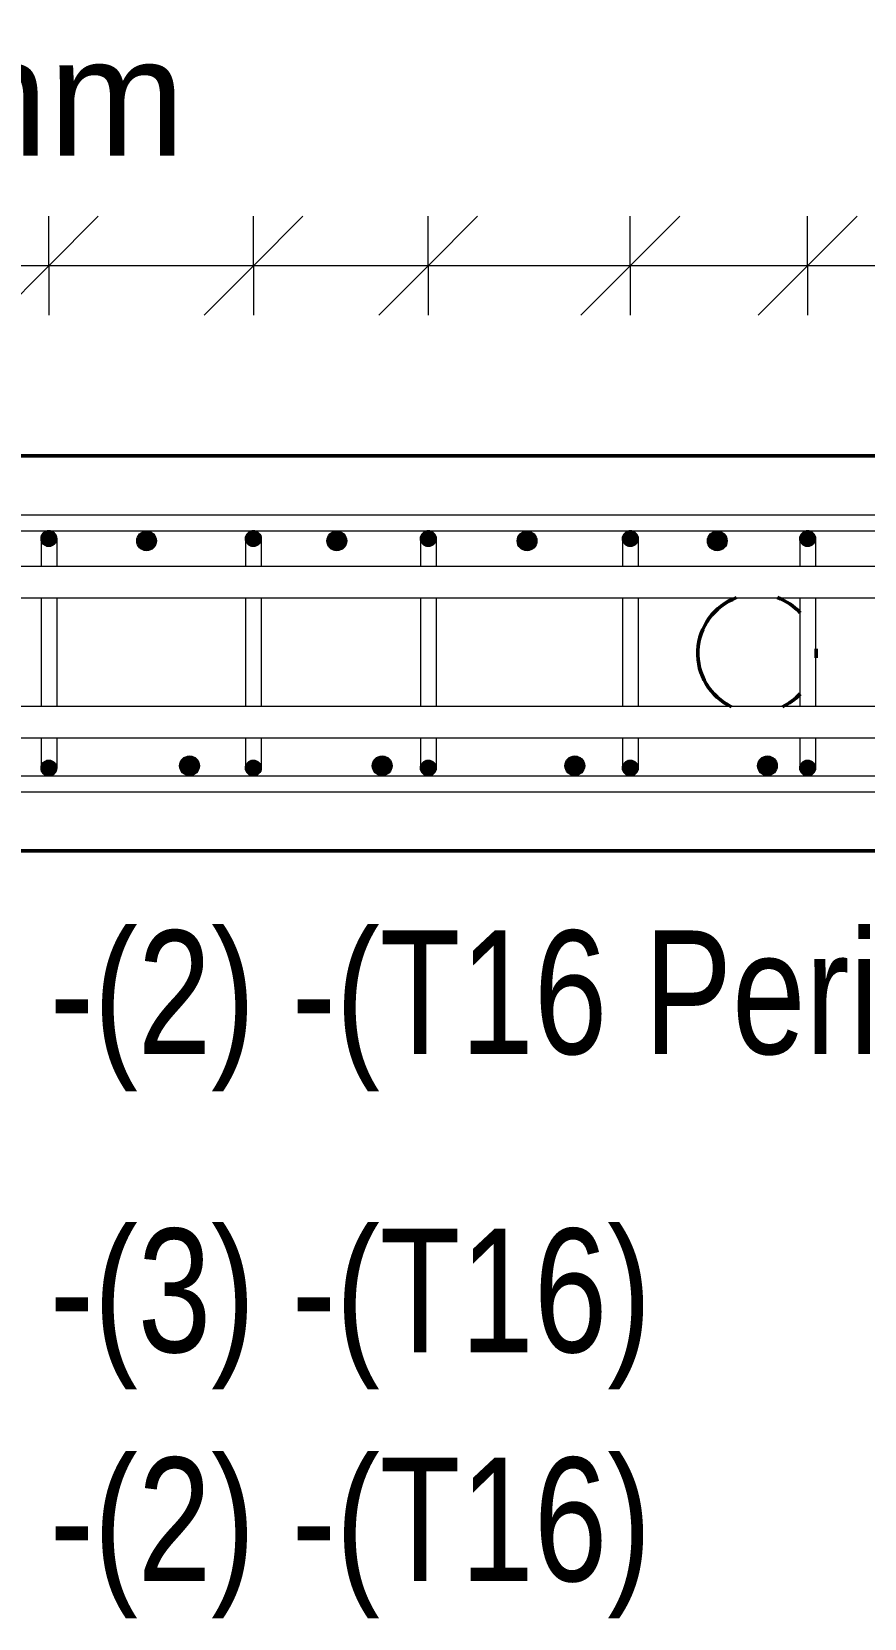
# Model space of a CAD drawing. Header units: millimetres. Extents: x 9013 to 19551, y 11604 to 23400.
# Drawn here: x 18114 to 18536, y 12526 to 13328 of the extents above; entities that cross this region are included whole.
import ezdxf

# ---------------------------------------------------------------- set-up
doc = ezdxf.new("R2010")
doc.units = ezdxf.units.MM
for name, color, linetype, lineweight in [('A-ANNO-DIMS', 211, 'Continuous', 9), ('A-ANNO-DIMS-25', 211, 'Continuous', 9), ('A-WALL', 113, 'Continuous', 25), ('S-RBAR', 171, 'Continuous', 18), ('S-RBAR-IDEN', 171, 'Continuous', 9)]:
    doc.layers.add(name, color=color, linetype=linetype, lineweight=lineweight)
doc.styles.add('Arial', font='arial.ttf', dxfattribs={"height": 59.53125})
doc.styles.add('Nirmala UI Semilight', font='NirmalaS.ttf', dxfattribs={"width": 0.8, "height": 62.5})
doc.dimstyles.new('Arrow_Filled_-_2_5_NI_UI_2', dxfattribs={"dimscale": 304.8, "dimtxt": 65.460247, "dimasz": 0.164042, "dimexe": 0.082021, "dimexo": 0.0625, "dimgap": 0.082021, "dimtad": 1, "dimdec": 4, "dimzin": 0, "dimdsep": 46, "dimtxsty": 'Nirmala UI Semilight', "dimblk1": 'OBLIQUE', "dimblk2": 'OBLIQUE', "dimsah": 1, "dimcen": 0.09, "dimazin": 0, "dimtfac": 1, "dimtdec": 4, "dimtix": 1, "dimtmove": 0, "dimatfit": 3, "dimfxl": 0.082021, "dimfxlon": 1, "dimtvp": 1, "dimtolj": 1, "dimtzin": 0, "dimarcsym": 2})

# ---------------------------------------------------------------- blocks, each defined once
blk = doc.blocks.new('DIMBLOCK59-Elevation Top 3')
at = {"layer": 'A-ANNO-DIMS-25'}
for p, q in [((18507.18, 13209.92), (18532.18, 13234.92)), ((18507.18, 13209.92), (18507.18, 13234.92)), ((18603.23, 13209.92), (18628.23, 13234.92)), ((18603.23, 13209.92), (18603.23, 13234.92)), ((18507.18, 13209.92), (18482.18, 13184.92)), ((18603.23, 13209.92), (18507.18, 13209.92)), ((18507.18, 13209.92), (18507.18, 13184.92)), ((18603.23, 13209.92), (18578.23, 13184.92)), ((18603.23, 13209.92), (18603.23, 13184.92))]:
    blk.add_line(p, q, dxfattribs=at)
blk = doc.blocks.new('_Oblique')
at = {"color": 0, "linetype": 'ByBlock', "lineweight": -2}
blk.add_line((-0.5, -0.5), (0.5, 0.5), dxfattribs=at)
blk = doc.blocks.new('DIMBLOCK60-Elevation Top 3')
at = {"layer": 'A-ANNO-DIMS-25'}
for p, q in [((18417.38, 13209.92), (18442.38, 13234.92)), ((18417.38, 13209.92), (18417.38, 13234.92)), ((18507.18, 13209.92), (18532.18, 13234.92)), ((18507.18, 13209.92), (18507.18, 13234.92)), ((18417.38, 13209.92), (18392.38, 13184.92)), ((18507.18, 13209.92), (18417.38, 13209.92)), ((18417.38, 13209.92), (18417.38, 13184.92)), ((18507.18, 13209.92), (18482.18, 13184.92)), ((18507.18, 13209.92), (18507.18, 13184.92))]:
    blk.add_line(p, q, dxfattribs=at)
blk = doc.blocks.new('DIMBLOCK61-Elevation Top 3')
at = {"layer": 'A-ANNO-DIMS-25'}
for p, q in [((18315.08, 13209.92), (18340.08, 13234.92)), ((18315.08, 13209.92), (18315.08, 13234.92)), ((18417.38, 13209.92), (18442.38, 13234.92)), ((18417.38, 13209.92), (18417.38, 13234.92)), ((18315.08, 13209.92), (18290.08, 13184.92)), ((18417.38, 13209.92), (18315.08, 13209.92)), ((18315.08, 13209.92), (18315.08, 13184.92)), ((18417.38, 13209.92), (18392.38, 13184.92)), ((18417.38, 13209.92), (18417.38, 13184.92))]:
    blk.add_line(p, q, dxfattribs=at)
blk = doc.blocks.new('DIMBLOCK62-Elevation Top 3')
at = {"layer": 'A-ANNO-DIMS-25'}
for p, q in [((18226.53, 13209.92), (18251.53, 13234.92)), ((18226.53, 13209.92), (18226.53, 13234.92)), ((18315.08, 13209.92), (18340.08, 13234.92)), ((18315.08, 13209.92), (18315.08, 13234.92)), ((18226.53, 13209.92), (18201.53, 13184.92)), ((18315.08, 13209.92), (18226.53, 13209.92)), ((18226.53, 13209.92), (18226.53, 13184.92)), ((18315.08, 13209.92), (18290.08, 13184.92)), ((18315.08, 13209.92), (18315.08, 13184.92))]:
    blk.add_line(p, q, dxfattribs=at)
blk = doc.blocks.new('DIMBLOCK63-Elevation Top 3')
at = {"layer": 'A-ANNO-DIMS-25'}
for p, q in [((18122.98, 13209.92), (18147.98, 13234.92)), ((18122.98, 13209.92), (18122.98, 13234.92)), ((18226.53, 13209.92), (18251.53, 13234.92)), ((18226.53, 13209.92), (18226.53, 13234.92)), ((18122.98, 13209.92), (18097.98, 13184.92)), ((18226.53, 13209.92), (18122.98, 13209.92)), ((18122.98, 13209.92), (18122.98, 13184.92)), ((18226.53, 13209.92), (18201.53, 13184.92)), ((18226.53, 13209.92), (18226.53, 13184.92))]:
    blk.add_line(p, q, dxfattribs=at)
blk = doc.blocks.new('DIMBLOCK64-Elevation Top 3')
at = {"layer": 'A-ANNO-DIMS-25'}
for p, q in [((18036.93, 13209.92), (18061.93, 13234.92)), ((18036.93, 13209.92), (18036.93, 13234.92)), ((18122.98, 13209.92), (18147.98, 13234.92)), ((18122.98, 13209.92), (18122.98, 13234.92)), ((18036.93, 13209.92), (18011.93, 13184.92)), ((18122.98, 13209.92), (18036.93, 13209.92)), ((18036.93, 13209.92), (18036.93, 13184.92)), ((18122.98, 13209.92), (18097.98, 13184.92)), ((18122.98, 13209.92), (18122.98, 13184.92))]:
    blk.add_line(p, q, dxfattribs=at)
blk = doc.blocks.new('DIMBLOCK77-Elevation Top 3')
at = {"layer": 'A-ANNO-DIMS-25'}
for p, q in [((18417.38, 13209.92), (18442.38, 13234.92)), ((18417.38, 13209.92), (18417.38, 13234.92)), ((18507.18, 13209.92), (18532.18, 13234.92)), ((18507.18, 13209.92), (18507.18, 13234.92)), ((18603.23, 13209.92), (18628.23, 13234.92)), ((18603.23, 13209.92), (18603.23, 13234.92)), ((18699.28, 13209.92), (18724.28, 13234.92)), ((18699.28, 13209.92), (18699.28, 13234.92)), ((18795.34, 13209.92), (18820.34, 13234.92)), ((18795.34, 13209.92), (18795.34, 13234.92)), ((18417.38, 13209.92), (18392.38, 13184.92)), ((18507.18, 13209.92), (18417.38, 13209.92)), ((18417.38, 13209.92), (18417.38, 13184.92)), ((18507.18, 13209.92), (18482.18, 13184.92)), ((18795.34, 13209.92), (18507.18, 13209.92)), ((18603.23, 13209.92), (18507.18, 13209.92)), ((18507.18, 13209.92), (18507.18, 13184.92)), ((18603.23, 13209.92), (18578.23, 13184.92)), ((18699.28, 13209.92), (18603.23, 13209.92)), ((18603.23, 13209.92), (18603.23, 13184.92)), ((18699.28, 13209.92), (18674.28, 13184.92)), ((18795.34, 13209.92), (18699.28, 13209.92)), ((18699.28, 13209.92), (18699.28, 13184.92)), ((18795.34, 13209.92), (18770.34, 13184.92)), ((18795.34, 13209.92), (18795.34, 13184.92))]:
    blk.add_line(p, q, dxfattribs=at)
blk = doc.blocks.new('_None')
blk = doc.blocks.new('DIMBLOCK78-Elevation Top 3')
at = {"layer": 'A-ANNO-DIMS-25'}
for p, q in [((18315.08, 13209.92), (18340.08, 13234.92)), ((18315.08, 13209.92), (18315.08, 13234.92)), ((18417.38, 13209.92), (18442.38, 13234.92)), ((18417.38, 13209.92), (18417.38, 13234.92)), ((18507.18, 13209.92), (18532.18, 13234.92)), ((18507.18, 13209.92), (18507.18, 13234.92)), ((18315.08, 13209.92), (18290.08, 13184.92)), ((18417.38, 13209.92), (18315.08, 13209.92)), ((18315.08, 13209.92), (18315.08, 13184.92)), ((18417.38, 13209.92), (18392.38, 13184.92)), ((18507.18, 13209.92), (18417.38, 13209.92)), ((18507.18, 13209.92), (18417.38, 13209.92)), ((18417.38, 13209.92), (18417.38, 13184.92)), ((18507.18, 13209.92), (18482.18, 13184.92)), ((18507.18, 13209.92), (18507.18, 13184.92))]:
    blk.add_line(p, q, dxfattribs=at)
blk = doc.blocks.new('DIMBLOCK79-Elevation Top 3')
at = {"layer": 'A-ANNO-DIMS-25'}
for p, q in [((18226.53, 13209.92), (18251.53, 13234.92)), ((18226.53, 13209.92), (18226.53, 13234.92)), ((18315.08, 13209.92), (18340.08, 13234.92)), ((18315.08, 13209.92), (18315.08, 13234.92)), ((18417.38, 13209.92), (18442.38, 13234.92)), ((18417.38, 13209.92), (18417.38, 13234.92)), ((18226.53, 13209.92), (18201.53, 13184.92)), ((18315.08, 13209.92), (18226.53, 13209.92)), ((18226.53, 13209.92), (18226.53, 13184.92)), ((18315.08, 13209.92), (18290.08, 13184.92)), ((18417.38, 13209.92), (18315.08, 13209.92)), ((18417.38, 13209.92), (18315.08, 13209.92)), ((18315.08, 13209.92), (18315.08, 13184.92)), ((18417.38, 13209.92), (18392.38, 13184.92)), ((18417.38, 13209.92), (18417.38, 13184.92))]:
    blk.add_line(p, q, dxfattribs=at)
blk = doc.blocks.new('DIMBLOCK80-Elevation Top 3')
at = {"layer": 'A-ANNO-DIMS-25'}
for p, q in [((18122.98, 13209.92), (18147.98, 13234.92)), ((18122.98, 13209.92), (18122.98, 13234.92)), ((18226.53, 13209.92), (18251.53, 13234.92)), ((18226.53, 13209.92), (18226.53, 13234.92)), ((18315.08, 13209.92), (18340.08, 13234.92)), ((18315.08, 13209.92), (18315.08, 13234.92)), ((18122.98, 13209.92), (18097.98, 13184.92)), ((18226.53, 13209.92), (18122.98, 13209.92)), ((18122.98, 13209.92), (18122.98, 13184.92)), ((18226.53, 13209.92), (18201.53, 13184.92)), ((18315.08, 13209.92), (18226.53, 13209.92)), ((18315.08, 13209.92), (18226.53, 13209.92)), ((18226.53, 13209.92), (18226.53, 13184.92)), ((18315.08, 13209.92), (18290.08, 13184.92)), ((18315.08, 13209.92), (18315.08, 13184.92))]:
    blk.add_line(p, q, dxfattribs=at)
blk = doc.blocks.new('DIMBLOCK81-Elevation Top 3')
at = {"layer": 'A-ANNO-DIMS-25'}
for p, q in [((18036.93, 13209.92), (18061.93, 13234.92)), ((18036.93, 13209.92), (18036.93, 13234.92)), ((18122.98, 13209.92), (18147.98, 13234.92)), ((18122.98, 13209.92), (18122.98, 13234.92)), ((18226.53, 13209.92), (18251.53, 13234.92)), ((18226.53, 13209.92), (18226.53, 13234.92)), ((18036.93, 13209.92), (18011.93, 13184.92)), ((18122.98, 13209.92), (18036.93, 13209.92)), ((18036.93, 13209.92), (18036.93, 13184.92)), ((18122.98, 13209.92), (18097.98, 13184.92)), ((18226.53, 13209.92), (18122.98, 13209.92)), ((18226.53, 13209.92), (18122.98, 13209.92)), ((18122.98, 13209.92), (18122.98, 13184.92)), ((18226.53, 13209.92), (18201.53, 13184.92)), ((18226.53, 13209.92), (18226.53, 13184.92))]:
    blk.add_line(p, q, dxfattribs=at)
blk = doc.blocks.new('DIMBLOCK82-Elevation Top 3')
at = {"layer": 'A-ANNO-DIMS-25'}
for p, q in [((17930.88, 13209.92), (17955.88, 13234.92)), ((17930.88, 13209.92), (17930.88, 13234.92)), ((18036.93, 13209.92), (18061.93, 13234.92)), ((18036.93, 13209.92), (18036.93, 13234.92)), ((18122.98, 13209.92), (18147.98, 13234.92)), ((18122.98, 13209.92), (18122.98, 13234.92)), ((17930.88, 13209.92), (17905.88, 13184.92)), ((18036.93, 13209.92), (17930.88, 13209.92)), ((17930.88, 13209.92), (17930.88, 13184.92)), ((18036.93, 13209.92), (18011.93, 13184.92)), ((18122.98, 13209.92), (18036.93, 13209.92)), ((18122.98, 13209.92), (18036.93, 13209.92)), ((18036.93, 13209.92), (18036.93, 13184.92)), ((18122.98, 13209.92), (18097.98, 13184.92)), ((18122.98, 13209.92), (18122.98, 13184.92))]:
    blk.add_line(p, q, dxfattribs=at)

msp = doc.modelspace()

# ---------------------------------------------------------------- hatches: boundary and pattern name
at = {"layer": 'S-RBAR'}
h = msp.add_hatch(color=256, dxfattribs=at)
edge = h.paths.add_edge_path()
edge.add_arc((18122.98018, 13071.80383), 4, 0, 360)
for points in [[(18121.74411, 13067.9996), (18126.21625, 13069.45269), (18126.21625, 13074.15497), (18121.74411, 13075.60806), (18118.98018, 13071.80383)], [(18170.88553, 13065.94779), (18176.4757, 13067.76415), (18176.4757, 13073.642), (18170.88553, 13075.45836), (18167.43061, 13070.70307)], [(18225.29488, 13067.9996), (18229.76702, 13069.45269), (18229.76702, 13074.15497), (18225.29488, 13075.60806), (18222.53095, 13071.80383)], [(18267.22169, 13065.94779), (18272.81186, 13067.76415), (18272.81186, 13073.642), (18267.22169, 13075.45836), (18263.76677, 13070.70307)], [(18313.84566, 13067.9996), (18318.31779, 13069.45269), (18318.31779, 13074.15497), (18313.84566, 13075.60806), (18311.08173, 13071.80383)], [(18363.55785, 13065.94779), (18369.14802, 13067.76415), (18369.14802, 13073.642), (18363.55785, 13075.45836), (18360.10293, 13070.70307)], [(18416.14643, 13067.9996), (18420.61857, 13069.45269), (18420.61857, 13074.15497), (18416.14643, 13075.60806), (18413.3825, 13071.80383)], [(18459.89401, 13065.94779), (18465.48418, 13067.76415), (18465.48418, 13073.642), (18459.89401, 13075.45836), (18456.43909, 13070.70307)], [(18505.9472, 13067.9996), (18510.41934, 13069.45269), (18510.41934, 13074.15497), (18505.9472, 13075.60806), (18503.18327, 13071.80383)], [(18121.74411, 12951.9996), (18126.21625, 12953.45269), (18126.21625, 12958.15497), (18121.74411, 12959.60806), (18118.98018, 12955.80383)], [(18195.72542, 12952.1493), (18199.18033, 12956.90459), (18195.72542, 12961.65987), (18190.13525, 12959.84351), (18190.13525, 12953.96566)], [(18225.29488, 12951.9996), (18229.76702, 12953.45269), (18229.76702, 12958.15497), (18225.29488, 12959.60806), (18222.53095, 12955.80383)], [(18293.27087, 12952.1493), (18296.72579, 12956.90459), (18293.27087, 12961.65987), (18287.6807, 12959.84351), (18287.6807, 12953.96566)], [(18313.84566, 12951.9996), (18318.31779, 12953.45269), (18318.31779, 12958.15497), (18313.84566, 12959.60806), (18311.08173, 12955.80383)], [(18390.81633, 12952.1493), (18394.27124, 12956.90459), (18390.70478, 12961.62363), (18385.22616, 12959.84351), (18385.22616, 12953.96566), (18390.70478, 12952.18555)], [(18416.14643, 12951.9996), (18420.61857, 12953.45269), (18420.61857, 12958.15497), (18416.14643, 12959.60806), (18413.3825, 12955.80383)], [(18488.36178, 12952.1493), (18491.81669, 12956.90459), (18488.36178, 12961.65987), (18482.77161, 12959.84351), (18482.77161, 12953.96566)], [(18505.9472, 12951.9996), (18510.41934, 12953.45269), (18510.41934, 12958.15497), (18505.9472, 12959.60806), (18503.18327, 12955.80383)]]:
    msp.add_hatch(color=256, dxfattribs=at).paths.add_polyline_path(points)
h = msp.add_hatch(color=256, dxfattribs=at)
edge = h.paths.add_edge_path()
edge.add_arc((18172.43061, 13070.70307), 5, 0, 360)
h = msp.add_hatch(color=256, dxfattribs=at)
edge = h.paths.add_edge_path()
edge.add_arc((18226.53095, 13071.80383), 4, 0, 360)
h = msp.add_hatch(color=256, dxfattribs=at)
edge = h.paths.add_edge_path()
edge.add_arc((18268.76677, 13070.70307), 5, 0, 360)
h = msp.add_hatch(color=256, dxfattribs=at)
edge = h.paths.add_edge_path()
edge.add_arc((18315.08173, 13071.80383), 4, 0, 360)
h = msp.add_hatch(color=256, dxfattribs=at)
edge = h.paths.add_edge_path()
edge.add_arc((18365.10293, 13070.70307), 5, 0, 360)
h = msp.add_hatch(color=256, dxfattribs=at)
edge = h.paths.add_edge_path()
edge.add_arc((18417.3825, 13071.80383), 4, 0, 360)
h = msp.add_hatch(color=256, dxfattribs=at)
edge = h.paths.add_edge_path()
edge.add_arc((18461.43909, 13070.70307), 5, 0, 360)
h = msp.add_hatch(color=256, dxfattribs=at)
edge = h.paths.add_edge_path()
edge.add_arc((18507.18327, 13071.80383), 4, 0, 360)
h = msp.add_hatch(color=256, dxfattribs=at)
edge = h.paths.add_edge_path()
edge.add_arc((18122.98018, 12955.80383), 4, 0, 360)
h = msp.add_hatch(color=256, dxfattribs=at)
edge = h.paths.add_edge_path()
edge.add_arc((18194.18033, 12956.90459), 5, 0, 360)
h = msp.add_hatch(color=256, dxfattribs=at)
edge = h.paths.add_edge_path()
edge.add_arc((18226.53095, 12955.80383), 4, 0, 360)
h = msp.add_hatch(color=256, dxfattribs=at)
edge = h.paths.add_edge_path()
edge.add_arc((18291.72579, 12956.90459), 5, 0, 360)
h = msp.add_hatch(color=256, dxfattribs=at)
edge = h.paths.add_edge_path()
edge.add_arc((18315.08173, 12955.80383), 4, 0, 360)
h = msp.add_hatch(color=256, dxfattribs=at)
edge = h.paths.add_edge_path()
edge.add_arc((18389.27124, 12956.90459), 5, 0, 360)
h = msp.add_hatch(color=256, dxfattribs=at)
edge = h.paths.add_edge_path()
edge.add_arc((18417.3825, 12955.80383), 4, 0, 360)
h = msp.add_hatch(color=256, dxfattribs=at)
edge = h.paths.add_edge_path()
edge.add_arc((18486.81669, 12956.90459), 5, 0, 360)
h = msp.add_hatch(color=256, dxfattribs=at)
edge = h.paths.add_edge_path()
edge.add_arc((18507.18327, 12955.80383), 4, 0, 360)

# ---------------------------------------------------------------- linework, layer by layer
at = {"layer": 'A-WALL', "lineweight": 50}
for p, q in [((18999.54139, 13113.80383), (16763.60582, 13113.80383)), ((17705.76172, 12913.80383), (18969.54397, 12913.80383))]:
    msp.add_line(p, q, dxfattribs=at)
for start, end in [(110.14663347, 244.63545518), (43.13605861, 69.85336653), (355.57823101, 4.42176899), (295.36454482, 316.86394139)]:
    msp.add_arc((18481.54397, 13013.80383), 30, start, end, dxfattribs=at)
at = {"layer": 'S-RBAR'}
for p, q in [((16783.54397, 13083.80383), (18979.54397, 13083.80383)), ((16783.54397, 13075.80383), (18979.54397, 13075.80383)), ((18121.74411, 13075.60806), (18118.98018, 13071.80383)), ((18118.98018, 13071.80383), (18118.98018, 13058.0145)), ((18118.98018, 13071.80383), (18121.74411, 13067.9996)), ((18126.21625, 13074.15497), (18121.74411, 13075.60806)), ((18121.74411, 13067.9996), (18126.21625, 13069.45269)), ((18126.21625, 13069.45269), (18126.21625, 13074.15497)), ((18126.98018, 13071.80383), (18126.98018, 13058.0145)), ((18170.88553, 13075.45836), (18167.43061, 13070.70307)), ((18167.43061, 13070.70307), (18170.88553, 13065.94779)), ((18176.4757, 13073.642), (18170.88553, 13075.45836)), ((18176.4757, 13067.76415), (18176.4757, 13073.642)), ((18225.29488, 13075.60806), (18222.53095, 13071.80383)), ((18222.53095, 13071.80383), (18222.53095, 13058.0145)), ((18222.53095, 13071.80383), (18225.29488, 13067.9996)), ((18229.76702, 13074.15497), (18225.29488, 13075.60806)), ((18225.29488, 13067.9996), (18229.76702, 13069.45269)), ((18229.76702, 13069.45269), (18229.76702, 13074.15497)), ((18230.53095, 13071.80383), (18230.53095, 13058.0145)), ((18267.22169, 13075.45836), (18263.76677, 13070.70307)), ((18263.76677, 13070.70307), (18267.22169, 13065.94779)), ((18272.81186, 13073.642), (18267.22169, 13075.45836)), ((18272.81186, 13067.76415), (18272.81186, 13073.642)), ((18313.84566, 13075.60806), (18311.08173, 13071.80383)), ((18311.08173, 13071.80383), (18311.08173, 13058.0145)), ((18311.08173, 13071.80383), (18313.84566, 13067.9996)), ((18318.31779, 13074.15497), (18313.84566, 13075.60806)), ((18313.84566, 13067.9996), (18318.31779, 13069.45269)), ((18318.31779, 13069.45269), (18318.31779, 13074.15497)), ((18319.08173, 13071.80383), (18319.08173, 13058.0145)), ((18363.55785, 13075.45836), (18360.10293, 13070.70307)), ((18360.10293, 13070.70307), (18363.55785, 13065.94779)), ((18369.14802, 13073.642), (18363.55785, 13075.45836)), ((18369.14802, 13067.76415), (18369.14802, 13073.642)), ((18416.14643, 13075.60806), (18413.3825, 13071.80383)), ((18413.3825, 13071.80383), (18413.3825, 13058.0145)), ((18413.3825, 13071.80383), (18416.14643, 13067.9996)), ((18420.61857, 13074.15497), (18416.14643, 13075.60806)), ((18416.14643, 13067.9996), (18420.61857, 13069.45269)), ((18420.61857, 13069.45269), (18420.61857, 13074.15497)), ((18421.3825, 13071.80383), (18421.3825, 13058.0145)), ((18459.89401, 13075.45836), (18456.43909, 13070.70307)), ((18456.43909, 13070.70307), (18459.89401, 13065.94779)), ((18465.48418, 13073.642), (18459.89401, 13075.45836)), ((18465.48418, 13067.76415), (18465.48418, 13073.642)), ((18505.9472, 13075.60806), (18503.18327, 13071.80383)), ((18503.18327, 13071.80383), (18503.18327, 13058.0145)), ((18503.18327, 13071.80383), (18505.9472, 13067.9996)), ((18510.41934, 13074.15497), (18505.9472, 13075.60806)), ((18505.9472, 13067.9996), (18510.41934, 13069.45269)), ((18510.41934, 13069.45269), (18510.41934, 13074.15497)), ((18511.18327, 13071.80383), (18511.18327, 13058.0145)), ((18170.88553, 13065.94779), (18176.4757, 13067.76415)), ((18267.22169, 13065.94779), (18272.81186, 13067.76415)), ((18363.55785, 13065.94779), (18369.14802, 13067.76415)), ((18459.89401, 13065.94779), (18465.48418, 13067.76415)), ((17665.76172, 13057.82735), (18867.05464, 13057.82735)), ((17665.76172, 13041.82735), (18867.05464, 13041.82735)), ((18118.98018, 13041.86766), (18118.98018, 13035.80383)), ((18126.98018, 13041.86766), (18126.98018, 13035.80383)), ((18222.53095, 13041.86766), (18222.53095, 13035.80383)), ((18230.53095, 13041.86766), (18230.53095, 13035.80383)), ((18311.08173, 13041.86766), (18311.08173, 13035.80383)), ((18319.08173, 13041.86766), (18319.08173, 13035.80383)), ((18413.3825, 13041.86766), (18413.3825, 13035.80383)), ((18421.3825, 13041.86766), (18421.3825, 13035.80383)), ((18503.18327, 13041.86766), (18503.18327, 13035.80383)), ((18511.18327, 13041.86766), (18511.18327, 13035.80383)), ((18118.98018, 13035.80383), (18118.98018, 12991.80383)), ((18126.98018, 13035.80383), (18126.98018, 12991.80383)), ((18222.53095, 13035.80383), (18222.53095, 12991.80383)), ((18230.53095, 13035.80383), (18230.53095, 12991.80383)), ((18311.08173, 13035.80383), (18311.08173, 12991.80383)), ((18319.08173, 13035.80383), (18319.08173, 12991.80383)), ((18413.3825, 13035.80383), (18413.3825, 12991.80383)), ((18421.3825, 13035.80383), (18421.3825, 12991.80383)), ((18503.18327, 13035.80383), (18503.18327, 12991.80383)), ((18511.18327, 13035.80383), (18511.18327, 12991.80383)), ((18118.98018, 12991.80383), (18118.98018, 12986.97502)), ((18126.98018, 12991.80383), (18126.98018, 12986.97502)), ((18222.53095, 12991.80383), (18222.53095, 12986.97502)), ((18230.53095, 12991.80383), (18230.53095, 12986.97502)), ((18311.08173, 12991.80383), (18311.08173, 12986.97502)), ((18319.08173, 12991.80383), (18319.08173, 12986.97502)), ((18413.3825, 12991.80383), (18413.3825, 12986.97502)), ((18421.3825, 12991.80383), (18421.3825, 12986.97502)), ((18503.18327, 12991.80383), (18503.18327, 12986.97502)), ((18511.18327, 12991.80383), (18511.18327, 12986.97502)), ((17665.76172, 12987.01556), (18867.05464, 12987.01556)), ((17665.76172, 12971.01556), (18867.05464, 12971.01556)), ((18118.98018, 12970.84252), (18118.98018, 12955.80383)), ((18126.98018, 12970.84252), (18126.98018, 12955.80383)), ((18222.53095, 12970.84252), (18222.53095, 12955.80383)), ((18230.53095, 12970.84252), (18230.53095, 12955.80383)), ((18311.08173, 12970.84252), (18311.08173, 12955.80383)), ((18319.08173, 12970.84252), (18319.08173, 12955.80383)), ((18413.3825, 12970.84252), (18413.3825, 12955.80383)), ((18421.3825, 12970.84252), (18421.3825, 12955.80383)), ((18503.18327, 12970.84252), (18503.18327, 12955.80383)), ((18511.18327, 12970.84252), (18511.18327, 12955.80383)), ((18121.74411, 12959.60806), (18118.98018, 12955.80383)), ((18126.21625, 12958.15497), (18121.74411, 12959.60806)), ((18126.21625, 12953.45269), (18126.21625, 12958.15497)), ((18195.72542, 12961.65987), (18190.13525, 12959.84351)), ((18190.13525, 12959.84351), (18190.13525, 12953.96566)), ((18199.18033, 12956.90459), (18195.72542, 12961.65987)), ((18195.72542, 12952.1493), (18199.18033, 12956.90459)), ((18225.29488, 12959.60806), (18222.53095, 12955.80383)), ((18229.76702, 12958.15497), (18225.29488, 12959.60806)), ((18229.76702, 12953.45269), (18229.76702, 12958.15497)), ((18293.27087, 12961.65987), (18287.6807, 12959.84351)), ((18287.6807, 12959.84351), (18287.6807, 12953.96566)), ((18296.72579, 12956.90459), (18293.27087, 12961.65987)), ((18293.27087, 12952.1493), (18296.72579, 12956.90459)), ((18313.84566, 12959.60806), (18311.08173, 12955.80383)), ((18318.31779, 12958.15497), (18313.84566, 12959.60806)), ((18318.31779, 12953.45269), (18318.31779, 12958.15497)), ((18390.70478, 12961.62363), (18385.22616, 12959.84351)), ((18385.22616, 12959.84351), (18385.22616, 12953.96566)), ((18394.27124, 12956.90459), (18390.70478, 12961.62363)), ((18390.81633, 12952.1493), (18394.27124, 12956.90459)), ((18416.14643, 12959.60806), (18413.3825, 12955.80383)), ((18420.61857, 12958.15497), (18416.14643, 12959.60806)), ((18420.61857, 12953.45269), (18420.61857, 12958.15497)), ((18488.36178, 12961.65987), (18482.77161, 12959.84351)), ((18482.77161, 12959.84351), (18482.77161, 12953.96566)), ((18491.81669, 12956.90459), (18488.36178, 12961.65987)), ((18488.36178, 12952.1493), (18491.81669, 12956.90459)), ((18505.9472, 12959.60806), (18503.18327, 12955.80383)), ((18510.41934, 12958.15497), (18505.9472, 12959.60806)), ((18510.41934, 12953.45269), (18510.41934, 12958.15497)), ((17665.76172, 12951.80383), (18979.54397, 12951.80383)), ((18118.98018, 12955.80383), (18121.74411, 12951.9996)), ((18121.74411, 12951.9996), (18126.21625, 12953.45269)), ((18190.13525, 12953.96566), (18195.72542, 12952.1493)), ((18222.53095, 12955.80383), (18225.29488, 12951.9996)), ((18225.29488, 12951.9996), (18229.76702, 12953.45269)), ((18287.6807, 12953.96566), (18293.27087, 12952.1493)), ((18311.08173, 12955.80383), (18313.84566, 12951.9996)), ((18313.84566, 12951.9996), (18318.31779, 12953.45269)), ((18385.22616, 12953.96566), (18390.70478, 12952.18555)), ((18390.70478, 12952.18555), (18390.81633, 12952.1493)), ((18413.3825, 12955.80383), (18416.14643, 12951.9996)), ((18416.14643, 12951.9996), (18420.61857, 12953.45269)), ((18482.77161, 12953.96566), (18488.36178, 12952.1493)), ((18503.18327, 12955.80383), (18505.9472, 12951.9996)), ((18505.9472, 12951.9996), (18510.41934, 12953.45269)), ((17665.76172, 12943.80383), (18979.54397, 12943.80383))]:
    msp.add_line(p, q, dxfattribs=at)
for centre, radius in [((18122.98018, 13071.80383), 4), ((18172.43061, 13070.70307), 5), ((18226.53095, 13071.80383), 4), ((18268.76677, 13070.70307), 5), ((18315.08173, 13071.80383), 4), ((18365.10293, 13070.70307), 5), ((18417.3825, 13071.80383), 4), ((18461.43909, 13070.70307), 5), ((18507.18327, 13071.80383), 4), ((18122.98018, 12955.80383), 4), ((18194.18033, 12956.90459), 5), ((18226.53095, 12955.80383), 4), ((18291.72579, 12956.90459), 5), ((18315.08173, 12955.80383), 4), ((18389.27124, 12956.90459), 5), ((18417.3825, 12955.80383), 4), ((18486.81669, 12956.90459), 5), ((18507.18327, 12955.80383), 4)]:
    msp.add_circle(centre, radius, dxfattribs=at)
for centre, start, end in [((18122.98018, 13071.80383), 0, 180), ((18226.53095, 13071.80383), 0, 180), ((18315.08173, 13071.80383), 0, 180), ((18417.3825, 13071.80383), 0, 180), ((18507.18327, 13071.80383), 0, 180), ((18122.98018, 12955.80383), 180, 0), ((18226.53095, 12955.80383), 180, 0), ((18315.08173, 12955.80383), 180, 0), ((18417.3825, 12955.80383), 180, 0), ((18507.18327, 12955.80383), 180, 0)]:
    msp.add_arc(centre, 4, start, end, dxfattribs=at)

# ---------------------------------------------------------------- texts
at = {"layer": 'S-RBAR-IDEN', "char_height": 62.5, "attachment_point": 1, "style": 'Nirmala UI Semilight'}
for s, insert, width in [('-(2) -(T16 Perimeter Bar)', (18123.44471, 12873.55598), 873.839375), ('-(3) -(T16)', (18123.44471, 12722.69401), 352.7425), ('-(2) -(T16)', (18123.44471, 12606.8585), 352.7425)]:
    msp.add_mtext(s, dxfattribs=dict(at, insert=insert, width=width))

# ---------------------------------------------------------------- dimensions: what is measured, and where the dimension line sits
at = {"layer": 'A-ANNO-DIMS'}
for base, p1, p2, text, override, picture, middle in [((18036.9294, 13209.92449), (18122.98018, 13184.92449), (18036.9294, 13184.92449), '86', {"dimpost": '<>', "dimblk1": 'None', "dimblk2": 'None', "dimsah": 1, "dimfxl": 86.050774}, 'DIMBLOCK82-Elevation Top 3', (18079.95479, 13267.24231)), ((18122.98018, 13209.92449), (18226.53095, 13184.92449), (18122.98018, 13184.92449), '104', {"dimpost": '<>', "dimblk1": 'None', "dimblk2": 'None', "dimsah": 1, "dimfxl": 103.550774}, 'DIMBLOCK81-Elevation Top 3', (18174.75556, 13267.39485)), ((18315.08173, 13209.92449), (18417.3825, 13184.92449), (18315.08173, 13184.92449), '102', {"dimpost": '<>', "dimblk1": 'None', "dimblk2": 'None', "dimsah": 1, "dimfxl": 102.300774}, 'DIMBLOCK79-Elevation Top 3', (18366.23211, 13267.39485)), ((18417.3825, 13209.92449), (18507.18327, 13184.92449), (18417.3825, 13184.92449), '90', {"dimpost": '<>', "dimblk1": 'None', "dimblk2": 'None', "dimsah": 1, "dimfxl": 89.800774}, 'DIMBLOCK78-Elevation Top 3', (18462.28289, 13267.24231)), ((18036.9294, 13209.92449), (18122.98018, 13184.92449), (18036.9294, 13184.92449), ' ', {"dimpost": '<>', "dimfxl": 86.050774}, 'DIMBLOCK64-Elevation Top 3', (18079.95479, 13209.92449)), ((18122.98018, 13209.92449), (18226.53095, 13184.92449), (18122.98018, 13184.92449), ' ', {"dimpost": '<>', "dimfxl": 103.550774}, 'DIMBLOCK63-Elevation Top 3', (18174.75556, 13209.92449)), ((18315.08173, 13209.92449), (18417.3825, 13184.92449), (18315.08173, 13184.92449), ' ', {"dimpost": '<>', "dimfxl": 102.300774}, 'DIMBLOCK61-Elevation Top 3', (18366.23211, 13209.92449)), ((18417.3825, 13209.92449), (18507.18327, 13184.92449), (18417.3825, 13184.92449), ' ', {"dimpost": '<>', "dimfxl": 89.800774}, 'DIMBLOCK60-Elevation Top 3', (18462.28289, 13209.92449)), ((18507.18327, 13209.92449), (18603.23405, 13184.92449), (18507.18327, 13184.92449), ' ', {"dimpost": '<>', "dimfxl": 96.050774}, 'DIMBLOCK59-Elevation Top 3', (18555.20866, 13209.92449))]:
    dim = msp.add_linear_dim(base=base, p1=p1, p2=p2, text=text, dimstyle='Arrow_Filled_-_2_5_NI_UI_2', override=override, dxfattribs=at)
    dim.commit()
    dim.dimension.update_dxf_attribs({"geometry": picture, "text_midpoint": middle})
for base, p1, p2, text, override, picture, middle in [((18226.53095, 13209.92449), (18315.08173, 13184.92449), (18226.53095, 13184.92449), '89', {"dimpost": '<>', "dimblk1": 'None', "dimblk2": 'None', "dimsah": 1, "dimfxl": 88.550774}, 'DIMBLOCK80-Elevation Top 3', (18270.80634, 13267.24231)), ((18507.18327, 13209.92449), (18795.33559, 13184.92449), (18507.18327, 13184.92449), '288', {"dimpost": '<>', "dimblk1": 'None', "dimblk2": 'None', "dimsah": 1, "dimfxl": 288.152321}, 'DIMBLOCK77-Elevation Top 3', (18651.25943, 13267.19872)), ((18226.53095, 13209.92449), (18315.08173, 13184.92449), (18226.53095, 13184.92449), ' ', {"dimpost": '<>', "dimfxl": 88.550774}, 'DIMBLOCK62-Elevation Top 3', (18270.80634, 13209.92449))]:
    dim = msp.add_linear_dim(base=base, p1=p1, p2=p2, angle=0, text=text, dimstyle='Arrow_Filled_-_2_5_NI_UI_2', override=override, dxfattribs=at)
    dim.commit()
    dim.dimension.update_dxf_attribs({"geometry": picture, "text_midpoint": middle})

# ---------------------------------------------------------------- next in the draw order: texts
at = {"layer": 'S-RBAR-IDEN', "insert": (17451.42752, 13325.15564), "char_height": 59.53125, "width": 907.9110937, "attachment_point": 1, "style": 'Arial', "bg_fill": 3, "box_fill_scale": 0, "bg_fill_color": 256, "bg_fill_true_color": 3254780160, "bg_fill_transparency": 256}
msp.add_mtext('T8 U Bar @100 mm', dxfattribs=at)

doc.saveas('drawing.dxf')
